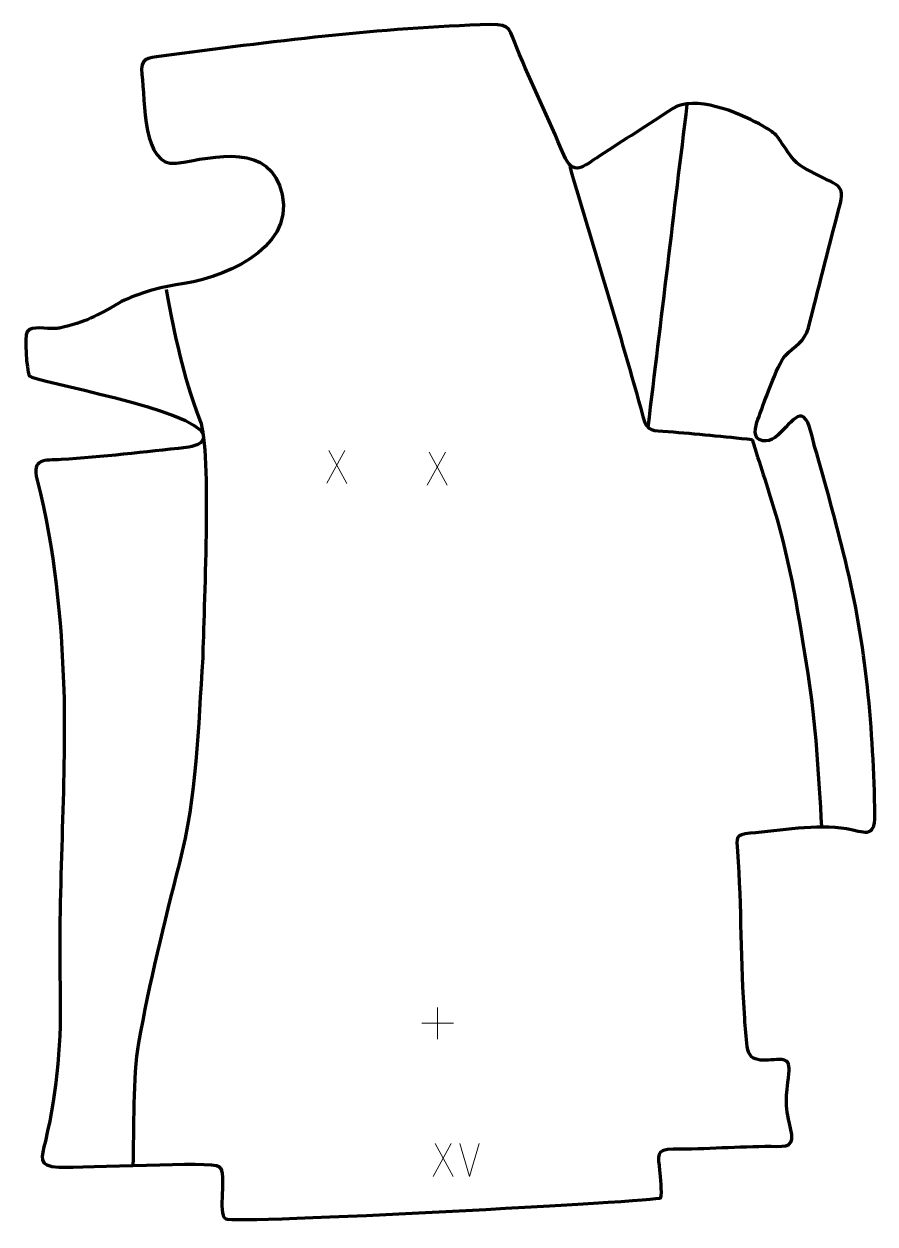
# Model space of a CAD drawing. Header units: millimetres. Extents: x -547 to 99, y -218 to 693.
import ezdxf

# ---------------------------------------------------------------- set-up
doc = ezdxf.new("R2010")
doc.units = ezdxf.units.MM
doc.header["$MEASUREMENT"] = 0
doc.layers.add('layer 2', color=7, linetype='Continuous')
doc.layers.add('layer 3', color=7, linetype='Continuous')

msp = doc.modelspace()

# ---------------------------------------------------------------- linework, layer by layer
at = {"layer": 'layer 2', "color": 142, "lineweight": 158}
msp.add_open_spline([(-43.9651, 631.6017), (-54.0378, 549.9586), (-63.6371, 468.2415), (-73.7059, 386.6163)], degree=3, dxfattribs=at)
for points, knots in [([(-132.954, 584.4619), (-114.4496, 521.4243), (-94.7403, 458.0635), (-77.4252, 394.7478), (-77.4252, 394.7478), (-74.0054, 382.2424), (-69.9152, 384.24), (-58.3161, 383.2846), (-58.3161, 383.2846), (-37.024, 381.5309), (-15.832, 379.5061), (5.4083, 377.2223)], [0, 0, 0, 0, 0.25, 0.25, 0.25, 0.25, 0.5, 0.5, 0.5, 0.5, 1, 1, 1, 1]), ([(-439.1663, 491.1532), (-431.6193, 452.772), (-427.4749, 428.8322), (-413.4422, 391.9181), (-413.4422, 391.9181), (-404.3731, 368.0596), (-410.8266, 245.3888), (-411.2965, 211.5764), (-411.2965, 211.5764), (-415.1178, 157.4385), (-415.6473, 107.546), (-429.2761, 54.8479), (-429.2761, 54.8479), (-440.889, 9.9457), (-451.9071, -35.2021), (-460.0506, -80.8844), (-460.0506, -80.8844), (-464.6512, -106.6911), (-463.3876, -146.7252), (-464.3669, -173.8485)], [0, 0, 0, 0, 0.16666667, 0.16666667, 0.16666667, 0.16666667, 0.33333333, 0.33333333, 0.33333333, 0.33333333, 0.5, 0.5, 0.5, 0.5, 0.66666667, 0.66666667, 0.66666667, 0.66666667, 1, 1, 1, 1]), ([(5.4083, 377.2223), (11.069, 359.6307), (16.8887, 341.4495), (22.3123, 323.7833), (22.3123, 323.7833), (34.1931, 285.0842), (41.2611, 240.0223), (47.7027, 199.5617), (47.7027, 199.5617), (53.7745, 161.2889), (55.7818, 121.9444), (58.077, 83.2822)], [0, 0, 0, 0, 0.25, 0.25, 0.25, 0.25, 0.5, 0.5, 0.5, 0.5, 1, 1, 1, 1])]:
    msp.add_open_spline(points, degree=3, knots=knots, dxfattribs=at)
at = {"layer": 'layer 2', "color": 250, "lineweight": 9}
for points in [[(-303.4823, 368.8651), (-303.4823, 368.8651), (-317.2229, 343.9693), (-317.2229, 343.9693)], [(-315.7683, 368.8651), (-315.7683, 368.8651), (-302.0277, 343.9116), (-302.0277, 343.9116)], [(-227.2751, 367.5313), (-227.2751, 367.5313), (-241.0157, 342.6355), (-241.0157, 342.6355)], [(-239.5611, 367.5313), (-239.5611, 367.5313), (-225.8205, 342.5778), (-225.8205, 342.5778)], [(-233.1167, -53.9351), (-233.1167, -53.9351), (-233.1167, -77.913), (-233.1167, -77.913)], [(-245.1056, -65.9241), (-245.1056, -65.9241), (-221.1277, -65.9241), (-221.1277, -65.9241)], [(-222.7751, -157.2946), (-222.7751, -157.2946), (-236.5157, -182.1904), (-236.5157, -182.1904)], [(-235.0611, -157.2946), (-235.0611, -157.2946), (-221.3205, -182.2481), (-221.3205, -182.2481)], [(-208.9181, -182.2481), (-208.9181, -182.2481), (-216.2399, -157.2945), (-216.2399, -157.2945)], [(-201.5962, -157.2945), (-201.5962, -157.2945), (-208.918, -182.2481), (-208.918, -182.2481)]]:
    msp.add_open_spline(points, degree=3, dxfattribs=at)
at = {"layer": 'layer 3', "color": 242, "lineweight": 158}
msp.add_open_spline([(76.1949, 285.2898), (92.0549, 221.7165), (97.4448, 157.0777), (98.6789, 91.8172), (98.6789, 91.8172), (98.6832, 73.7672), (90.0927, 79.6525), (77.1643, 81.8876), (77.1643, 81.8876), (53.8773, 85.7609), (27.465, 80.5529), (3.8907, 78.5506), (3.8907, 78.5506), (-7.3988, 77.5918), (-6.0775, 75.3788), (-5.3304, 64.4629), (-5.3304, 64.4629), (-2.4362, 22.1761), (-3.0948, -20.0765), (-0.1471, -62.181), (-0.1471, -62.181), (0.3553, -69.356), (0.9781, -76.4961), (1.749, -83.6474), (1.749, -83.6474), (3.3458, -98.3036), (17.7441, -92.8773), (27.8952, -93.5073), (27.8952, -93.5073), (34.1186, -93.8935), (33.7188, -98.8722), (33.3073, -104.0635), (33.3073, -104.0635), (31.5099, -123.6113), (29.7059, -125.5219), (34.6048, -145.5296), (34.6048, -145.5296), (38.161, -160.0539), (32.4267, -159.4356), (19.7967, -159.3368), (19.7967, -159.3368), (-4.846, -159.144), (-29.6339, -161.6025), (-54.4096, -161.2481), (-54.4096, -161.2481), (-67.628, -161.0591), (-65.5112, -166.9386), (-64.5216, -177.7683), (-64.5216, -177.7683), (-64.1467, -182.264), (-62.7032, -194.7156), (-63.7271, -198.3281), (-63.7271, -198.3281), (-64.4648, -200.9309), (-388.1018, -218.3023), (-393.9343, -214.458), (-393.9343, -214.458), (-400.6121, -210.0566), (-392.4934, -180.5352), (-399.0231, -174.5629), (-399.0231, -174.5629), (-403.7095, -170.2764), (-500.4837, -175.936), (-520.4855, -175.1107), (-520.4855, -175.1107), (-537.1128, -174.4247), (-533.5659, -167.9462), (-530.7062, -155.4435), (-530.7062, -155.4435), (-521.144, -113.6379), (-518.704, -80.4488), (-519.6027, -37.1362), (-519.6027, -37.1362), (-521.1511, 37.4872), (-514.9802, 112.1388), (-516.7238, 187.0468), (-516.7238, 187.0468), (-518.7592, 243.6579), (-523.3612, 291.4447), (-536.9628, 346.4748), (-536.9628, 346.4748), (-541.1453, 363.396), (-531.6147, 361.1979), (-518.6481, 362.005), (-518.6481, 362.005), (-487.8806, 363.9203), (-454.9421, 367.853), (-423.9796, 371.1078), (-423.9796, 371.1078), (-419.0055, 371.6307), (-409.28, 373.7627), (-410.9282, 380.7952), (-410.9282, 380.7952), (-415.353, 399.6746), (-539.7835, 421.455), (-543.0231, 425.6324), (-543.0231, 425.6324), (-544.9186, 430.2246), (-546.9329, 455.2877), (-544.4835, 459.0389), (-544.4835, 459.0389), (-541.3893, 463.7775), (-529.1605, 461.1612), (-523.6762, 461.4079), (-523.6762, 461.4079), (-522.364, 461.467), (-521.209, 461.6094), (-519.913, 461.8035), (-519.913, 461.8035), (-499.4728, 466.5011), (-492.7104, 470.6052), (-474.9373, 480.7796), (-474.9373, 480.7796), (-464.5999, 486.6974), (-443.7582, 493.0086), (-431.8344, 494.5244), (-431.8344, 494.5244), (-398.3403, 498.7824), (-342.1328, 520.2909), (-351.0114, 563.1721), (-351.0114, 563.1721), (-360.2196, 603.4764), (-401.5354, 591.6264), (-431.5303, 586.8716), (-431.5303, 586.8716), (-457.0314, 583.6932), (-455.0626, 634.1537), (-457.5314, 654.4442), (-457.5314, 654.4442), (-459.0675, 667.0691), (-453.5788, 666.6685), (-442.6451, 668.1342), (-442.6451, 668.1342), (-360.3166, 679.1709), (-276.818, 689.7363), (-192.9871, 692.1725), (-192.9871, 692.1725), (-177.2112, 692.631), (-178.4655, 687.5133), (-173.1466, 674.6487), (-173.1466, 674.6487), (-161.8924, 647.4287), (-149.0095, 620.5998), (-137.4625, 593.3976), (-137.4625, 593.3976), (-130.0584, 575.9379), (-122.4912, 584.5019), (-110.5228, 592.3545), (-110.5228, 592.3545), (-91.9829, 604.4886), (-73.2254, 616.1849), (-54.7711, 628.4729), (-54.7711, 628.4729), (-38.2932, 639.021), (-4.9442, 625.5285), (10.7622, 616.7412), (10.7622, 616.7412), (25.2063, 608.66), (23.2301, 609.1357), (32.681, 595.4065), (32.681, 595.4065), (39.8714, 585.001), (42.3645, 584.8737), (53.3835, 578.9137), (53.3835, 578.9137), (72.7258, 568.4519), (76.6386, 571.6041), (70.6209, 549.2963), (70.6209, 549.2963), (62.8003, 520.306), (55.6065, 491.0222), (48.2138, 461.9046), (48.2138, 461.9046), (45.5756, 451.5137), (37.5964, 448.3561), (30.5744, 440.79), (30.5744, 440.79), (24.2934, 434.0224), (13.9486, 402.9118), (9.8994, 392.518), (9.8994, 392.518), (7.8208, 387.1826), (5.2589, 377.6265), (13.4957, 376.2082), (13.4957, 376.2082), (26.9604, 373.8897), (36.4245, 400.0243), (44.815, 394.0778), (44.815, 394.0778), (49.0742, 391.0592), (51.2099, 377.8223), (52.9082, 372.0033), (52.9082, 372.0033), (61.4417, 342.7643), (68.85, 314.8647), (76.1949, 285.2898)], degree=3, knots=[0, 0, 0, 0, 0.02, 0.02, 0.02, 0.02, 0.04, 0.04, 0.04, 0.04, 0.06, 0.06, 0.06, 0.06, 0.08, 0.08, 0.08, 0.08, 0.1, 0.1, 0.1, 0.1, 0.12, 0.12, 0.12, 0.12, 0.14, 0.14, 0.14, 0.14, 0.16, 0.16, 0.16, 0.16, 0.18, 0.18, 0.18, 0.18, 0.2, 0.2, 0.2, 0.2, 0.22, 0.22, 0.22, 0.22, 0.24, 0.24, 0.24, 0.24, 0.26, 0.26, 0.26, 0.26, 0.28, 0.28, 0.28, 0.28, 0.3, 0.3, 0.3, 0.3, 0.32, 0.32, 0.32, 0.32, 0.34, 0.34, 0.34, 0.34, 0.36, 0.36, 0.36, 0.36, 0.38, 0.38, 0.38, 0.38, 0.4, 0.4, 0.4, 0.4, 0.42, 0.42, 0.42, 0.42, 0.44, 0.44, 0.44, 0.44, 0.46, 0.46, 0.46, 0.46, 0.48, 0.48, 0.48, 0.48, 0.5, 0.5, 0.5, 0.5, 0.52, 0.52, 0.52, 0.52, 0.54, 0.54, 0.54, 0.54, 0.56, 0.56, 0.56, 0.56, 0.58, 0.58, 0.58, 0.58, 0.6, 0.6, 0.6, 0.6, 0.62, 0.62, 0.62, 0.62, 0.64, 0.64, 0.64, 0.64, 0.66, 0.66, 0.66, 0.66, 0.68, 0.68, 0.68, 0.68, 0.7, 0.7, 0.7, 0.7, 0.72, 0.72, 0.72, 0.72, 0.74, 0.74, 0.74, 0.74, 0.76, 0.76, 0.76, 0.76, 0.78, 0.78, 0.78, 0.78, 0.8, 0.8, 0.8, 0.8, 0.82, 0.82, 0.82, 0.82, 0.84, 0.84, 0.84, 0.84, 0.86, 0.86, 0.86, 0.86, 0.88, 0.88, 0.88, 0.88, 0.9, 0.9, 0.9, 0.9, 0.92, 0.92, 0.92, 0.92, 0.94, 0.94, 0.94, 0.94, 0.96, 0.96, 0.96, 0.96, 1, 1, 1, 1], dxfattribs=at)

doc.saveas('drawing.dxf')
